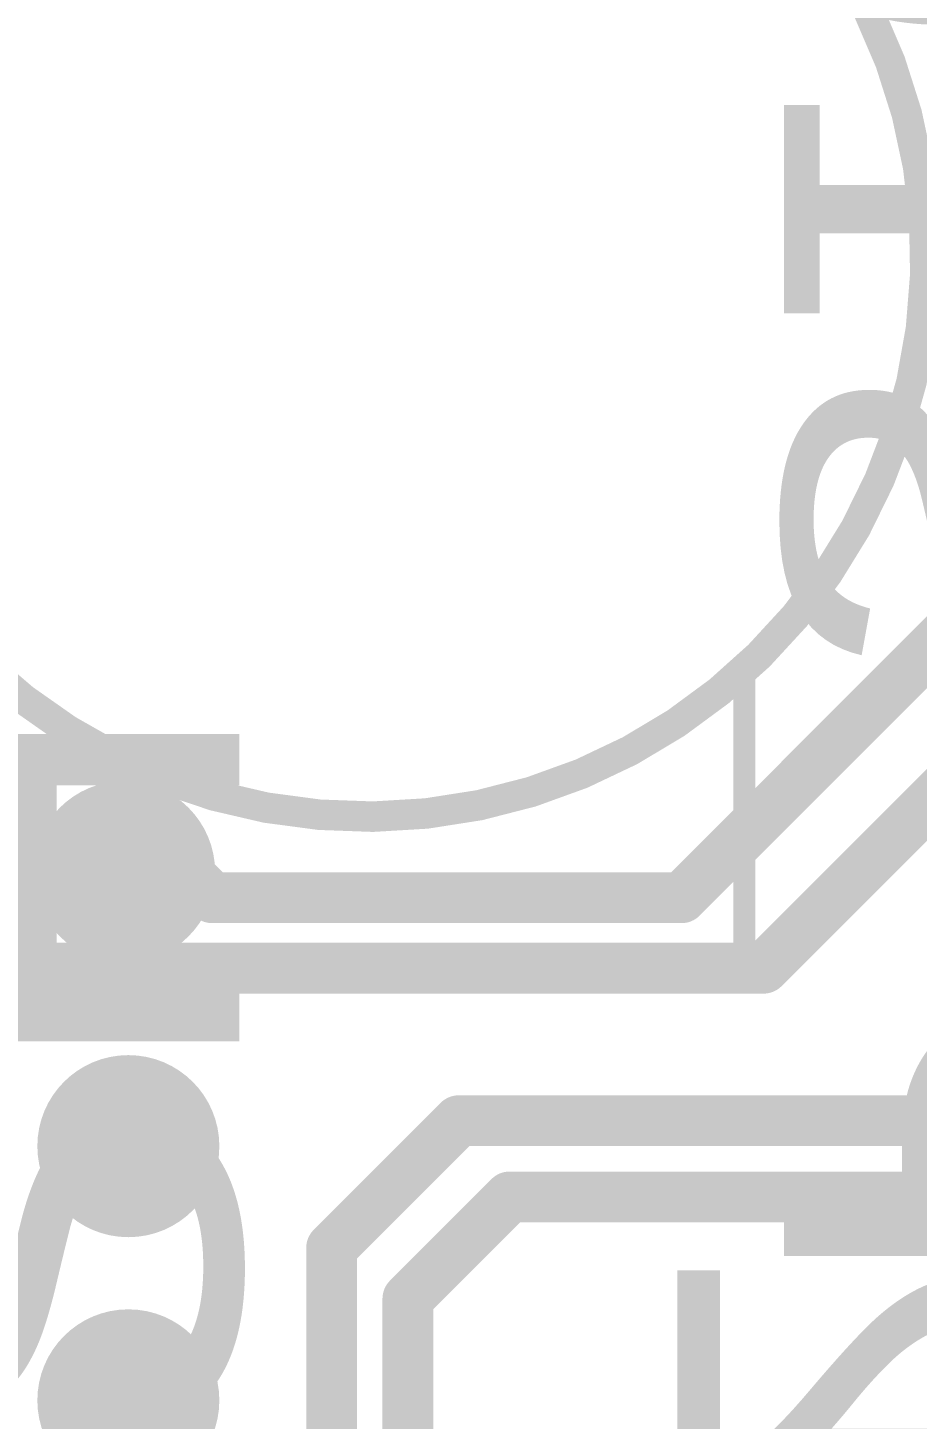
# Model space of a CAD drawing. Header units: inches. Extents: x -2.12 to 4.45, y -3.15 to 1.57.
# Drawn here: x -0.717 to -0.542, y -0.1493 to 0.1243 of the extents above; entities that cross this region are included whole.
import ezdxf

# ---------------------------------------------------------------- set-up
doc = ezdxf.new("R2010")
doc.units = ezdxf.units.IN
doc.header["$MEASUREMENT"] = 0
for name, color, linetype in [('Bottom', 5, 'Continuous'), ('Bottom 3D Body', 56, 'Continuous'), ('Bottom Overlay', 54, 'Continuous'), ('Bottom Solder', 6, 'Continuous'), ('Dimension', 6, 'Continuous'), ('Keep-Out Layer', 6, 'Continuous'), ('Top', 1, 'Continuous'), ('Top Solder', 216, 'Continuous'), ('Top Value', 56, 'Continuous'), ('Via Holes', 16, 'Continuous')]:
    doc.layers.add(name, color=color, linetype=linetype)
doc.styles.add('Arial', font='', dxfattribs={"height": 0.2})
doc.styles.add('Courier New', font='', dxfattribs={"height": 0.2})
doc.styles.get('Arial').set_extended_font_data('Arial')
doc.styles.get('Courier New').set_extended_font_data('Courier New')

# ---------------------------------------------------------------- blocks, each defined once
blk = doc.blocks.new('TP11R_B_79')
at = {"layer": 'Bottom 3D Body', "style": 'Courier New', "text_generation_flag": 2}
blk.add_text('>TP_SIGNAL_NAME', height=0.0610235, rotation=180, dxfattribs=at).set_placement((0, 0.075))

msp = doc.modelspace()

# ---------------------------------------------------------------- hatches: boundary and pattern name
at = {"layer": 'Bottom'}
h = msp.add_hatch(color=5, dxfattribs=at)
edge = h.paths.add_edge_path()
edge.add_arc((-0.69803, -0.0417), 0.013905, 0, 360)
h = msp.add_hatch(color=5, dxfattribs=at)
edge = h.paths.add_edge_path()
edge.add_arc((-0.6972, -0.09561), 0.013905, 0, 360)
h = msp.add_hatch(color=5, dxfattribs=at)
edge = h.paths.add_edge_path()
edge.add_arc((-0.6972, -0.14561), 0.013905, 0, 360)
at = {"layer": 'Bottom Solder'}
h = msp.add_hatch(color=6, dxfattribs=at)
edge = h.paths.add_edge_path()
edge.add_arc((-0.69803, -0.0417), 0.017905, 0, 360)
h = msp.add_hatch(color=6, dxfattribs=at)
edge = h.paths.add_edge_path()
edge.add_arc((-0.6972, -0.09561), 0.017905, 0, 360)
h = msp.add_hatch(color=6, dxfattribs=at)
edge = h.paths.add_edge_path()
edge.add_arc((-0.6972, -0.14561), 0.017905, 0, 360)
at = {"layer": 'Top'}
h = msp.add_hatch(color=1, dxfattribs=at)
edge = h.paths.add_edge_path()
edge.add_arc((-0.69803, -0.0417), 0.013905, 0, 360)
h = msp.add_hatch(color=1, dxfattribs=at)
edge = h.paths.add_edge_path()
edge.add_arc((-0.6972, -0.09561), 0.013905, 0, 360)
h = msp.add_hatch(color=1, dxfattribs=at)
edge = h.paths.add_edge_path()
edge.add_arc((-0.6972, -0.14561), 0.013905, 0, 360)
at = {"layer": 'Top Solder'}
h = msp.add_hatch(color=216, dxfattribs=at)
edge = h.paths.add_edge_path()
edge.add_arc((-0.69803, -0.0417), 0.017905, 0, 360)
h = msp.add_hatch(color=216, dxfattribs=at)
edge = h.paths.add_edge_path()
edge.add_arc((-0.6972, -0.09561), 0.017905, 0, 360)
h = msp.add_hatch(color=216, dxfattribs=at)
edge = h.paths.add_edge_path()
edge.add_arc((-0.6972, -0.14561), 0.017905, 0, 360)
at = {"layer": 'Via Holes'}
h = msp.add_hatch(color=7, dxfattribs=at)
edge = h.paths.add_edge_path()
edge.add_arc((-0.69803, -0.0417), 0.005905, 0, 360)
h = msp.add_hatch(color=7, dxfattribs=at)
edge = h.paths.add_edge_path()
edge.add_arc((-0.6972, -0.09561), 0.005905, 0, 360)
h = msp.add_hatch(color=7, dxfattribs=at)
edge = h.paths.add_edge_path()
edge.add_arc((-0.6972, -0.14561), 0.005905, 0, 360)

# ---------------------------------------------------------------- linework, layer by layer
at = {"layer": 'Bottom', "const_width": 0.01}
for points in [[(-0.58834, -0.04675), (-0.5222, 0.01939)], [(-0.69803, -0.0417), (-0.68576, -0.0417)], [(-0.68576, -0.0417), (-0.68072, -0.04675)], [(-0.68072, -0.04675), (-0.58834, -0.04675)]]:
    msp.add_lwpolyline(points, dxfattribs=at)
at = {"layer": 'Bottom', "const_width": 0.005}
for points in [[(-0.70053, -0.0417, 1), (-0.69553, -0.0417, 1)], [(-0.68826, -0.0417, 1), (-0.68326, -0.0417, 1)], [(-0.68826, -0.0417, 1), (-0.68326, -0.0417, 1)], [(-0.68322, -0.04675, 1), (-0.67822, -0.04675, 1)], [(-0.68322, -0.04675, 1), (-0.67822, -0.04675, 1)], [(-0.59084, -0.04675, 1), (-0.58584, -0.04675, 1)], [(-0.59084, -0.04675, 1), (-0.58584, -0.04675, 1)]]:
    msp.add_lwpolyline(points, format="xyb", close=True, dxfattribs=at)
at = {"layer": 'Dimension', "const_width": 0.006}
for points in [[(-0.67642, 0.18606, -0.5898417), (-0.54598, 0.04443)], [(-0.54941, 0.03546, -0.918669), (-0.75722, 0.10527)]]:
    msp.add_lwpolyline(points, format="xyb", dxfattribs=at)
msp.add_lwpolyline([(-0.54941, 0.03546), (-0.54598, 0.04443)], dxfattribs=at)
at = {"layer": 'Dimension', "const_width": 0.003}
for points in [[(-0.54748, 0.04443, 1), (-0.54448, 0.04443, 1)], [(-0.54748, 0.04443, 1), (-0.54448, 0.04443, 1)], [(-0.55091, 0.03546, 1), (-0.54791, 0.03546, 1)], [(-0.55091, 0.03546, 1), (-0.54791, 0.03546, 1)]]:
    msp.add_lwpolyline(points, format="xyb", close=True, dxfattribs=at)
at = {"layer": 'Keep-Out Layer', "const_width": 0.006}
for points in [[(-0.67642, 0.18606, -0.5898417), (-0.54598, 0.04443)], [(-0.54941, 0.03546, -0.918669), (-0.75722, 0.10527)]]:
    msp.add_lwpolyline(points, format="xyb", dxfattribs=at)
msp.add_lwpolyline([(-0.54941, 0.03546), (-0.54598, 0.04443)], dxfattribs=at)
at = {"layer": 'Keep-Out Layer', "const_width": 0.003}
for points in [[(-0.54748, 0.04443, 1), (-0.54448, 0.04443, 1)], [(-0.54748, 0.04443, 1), (-0.54448, 0.04443, 1)], [(-0.55091, 0.03546, 1), (-0.54791, 0.03546, 1)], [(-0.55091, 0.03546, 1), (-0.54791, 0.03546, 1)]]:
    msp.add_lwpolyline(points, format="xyb", close=True, dxfattribs=at)
at = {"layer": 'Top', "const_width": 0.01}
for points in [[(-0.5722, -0.06061), (-0.5172, -0.00561)], [(-0.74907, -0.04061), (-0.69912, -0.04061)], [(-0.69912, -0.04061), (-0.69803, -0.0417)], [(-0.7572, -0.06061), (-0.5722, -0.06061)], [(-0.6572, -0.11561), (-0.6322, -0.09061)], [(-0.6322, -0.09061), (-0.53599, -0.09061)], [(-0.6297, -0.11311), (-0.6222, -0.10561)], [(-0.6222, -0.10561), (-0.52977, -0.10561)], [(-0.6422, -0.12561), (-0.6297, -0.11311)], [(-0.6572, -0.30061), (-0.6572, -0.11561)], [(-0.6422, -0.30682), (-0.6422, -0.12561)]]:
    msp.add_lwpolyline(points, dxfattribs=at)
at = {"layer": 'Top', "const_width": 0.005}
for points in [[(-0.70162, -0.04061, 1), (-0.69662, -0.04061, 1)], [(-0.70162, -0.04061, 1), (-0.69662, -0.04061, 1)], [(-0.70053, -0.0417, 1), (-0.69553, -0.0417, 1)], [(-0.5747, -0.06061, 1), (-0.5697, -0.06061, 1)], [(-0.5747, -0.06061, 1), (-0.5697, -0.06061, 1)], [(-0.6347, -0.09061, 1), (-0.6297, -0.09061, 1)], [(-0.6347, -0.09061, 1), (-0.6297, -0.09061, 1)], [(-0.6247, -0.10561, 1), (-0.6197, -0.10561, 1)], [(-0.6247, -0.10561, 1), (-0.6197, -0.10561, 1)], [(-0.6322, -0.11311, 1), (-0.6272, -0.11311, 1)], [(-0.6322, -0.11311, 1), (-0.6272, -0.11311, 1)], [(-0.6597, -0.11561, 1), (-0.6547, -0.11561, 1)], [(-0.6597, -0.11561, 1), (-0.6547, -0.11561, 1)], [(-0.6447, -0.12561, 1), (-0.6397, -0.12561, 1)], [(-0.6447, -0.12561, 1), (-0.6397, -0.12561, 1)]]:
    msp.add_lwpolyline(points, format="xyb", close=True, dxfattribs=at)

# ---------------------------------------------------------------- block references
at = {"rotation": 90}
msp.add_blockref('TP11R_B_79', (-0.4932, -0.24761), dxfattribs=at)

# ---------------------------------------------------------------- texts
at = {"layer": 'Bottom Overlay', "style": 'Arial', "text_generation_flag": 2}
msp.add_text('TP12', height=0.0775, rotation=270, dxfattribs=at).set_placement((-0.589209, -0.373332))
at = {"layer": 'Top Value', "style": 'Arial'}
msp.add_text('FH12-30S-0.5SH', height=0.0775, rotation=90, dxfattribs=at).set_placement((-0.675361, -0.83602))

doc.saveas('drawing.dxf')
